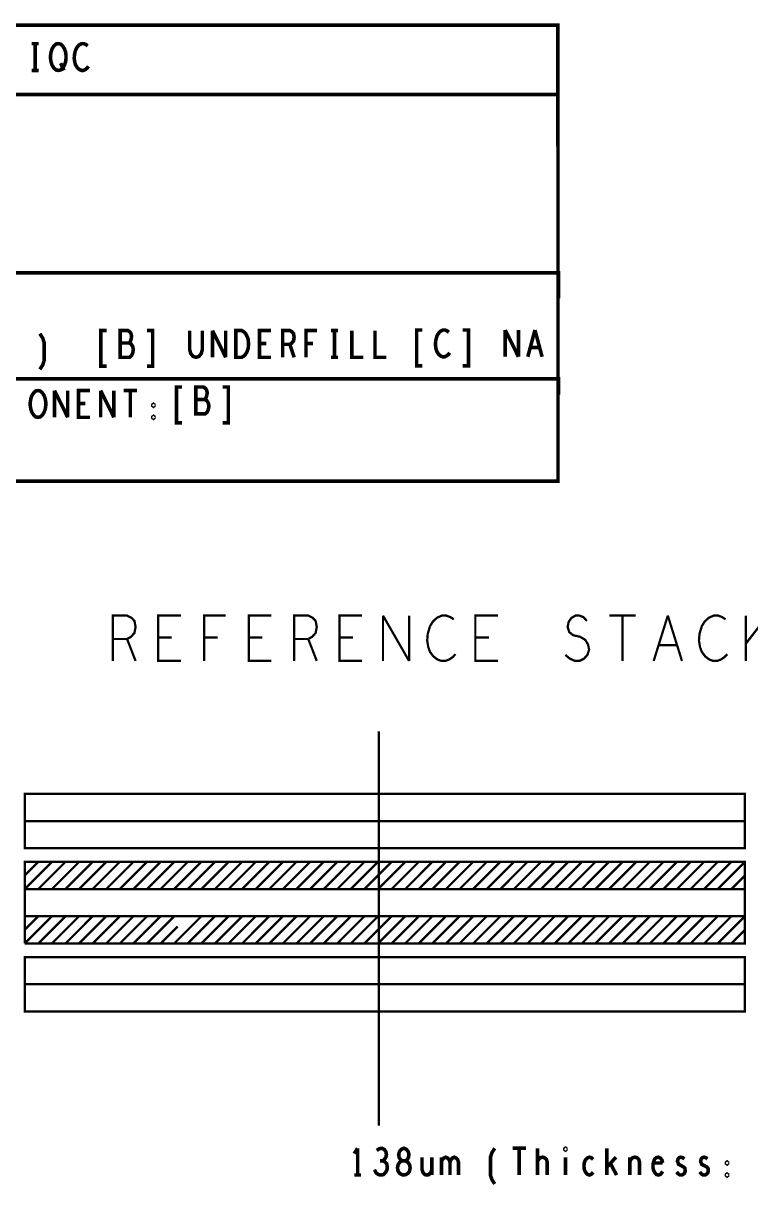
# Model space of a CAD drawing. Extents: x -81 to 328, y -202 to 89.
# Drawn here: x 195.7 to 236.5, y -17.4 to 47.8 of the extents above; entities that cross this region are included whole.
import ezdxf

# ---------------------------------------------------------------- set-up
doc = ezdxf.new("R2010")
doc.units = 0

msp = doc.modelspace()

# ---------------------------------------------------------------- linework, layer by layer
for points, const_width in [([(211.986, 47.679), (166.101, 47.679)], 0.203), ([(211.986, 47.679), (225.654, 47.679), (225.654, 40.882)], 0.203), ([(212.013, 22.127), (225.658, 22.127), (225.658, 47.631)], 0.203), ([(225.658, 22.101), (225.658, 47.679), (211.986, 47.679)], 0.102), ([(225.658, 47.631), (225.658, 22.101)], 0.203), ([(196.148, 46.639), (196.534, 46.639)], 0.2), ([(196.341, 46.639), (196.341, 45.139)], 0.2), ([(199.284, 46.514), (199.188, 46.589), (199.075, 46.639), (198.947, 46.639), (198.802, 46.564), (198.689, 46.439), (198.609, 46.289), (198.545, 46.039), (198.529, 45.814), (198.561, 45.589), (198.609, 45.439), (198.705, 45.289), (198.818, 45.189), (198.93, 45.139), (199.043, 45.139), (199.156, 45.189), (199.252, 45.264), (199.332, 45.364)], 0.2), ([(197.764, 45.539), (197.957, 45.139)], 0.2), ([(196.148, 45.139), (196.534, 45.139)], 0.2), ([(166.058, 43.787), (211.986, 43.787)], 0.203), ([(211.986, 43.787), (225.654, 43.787), (225.654, 42.792)], 0.203), ([(166.101, 33.79), (211.976, 33.79)], 0.203), ([(211.976, 33.79), (225.691, 33.79), (225.691, 32.361)], 0.203), ([(200.34, 30.563), (200.018, 30.563), (200.018, 28.563), (200.34, 28.563)], 0.2), ([(201.602, 29.863), (201.667, 29.938), (201.715, 30.063), (201.747, 30.238), (201.715, 30.388), (201.651, 30.488), (201.538, 30.563), (201.104, 30.563), (201.104, 29.063), (201.635, 29.063), (201.747, 29.163), (201.812, 29.313), (201.844, 29.488), (201.812, 29.663), (201.715, 29.813), (201.602, 29.863), (201.104, 29.863)], 0.2), ([(202.608, 28.563), (202.93, 28.563), (202.93, 30.563), (202.608, 30.563)], 0.2), ([(205.005, 30.563), (205.005, 29.488), (205.069, 29.263), (205.198, 29.113), (205.358, 29.063), (205.519, 29.113), (205.648, 29.263), (205.712, 29.488), (205.712, 30.563)], 0.2), ([(206.283, 29.063), (206.283, 30.563)], 0.2), ([(206.283, 30.563), (207.023, 29.063)], 0.2), ([(207.023, 29.063), (207.023, 30.563)], 0.2), ([(209.565, 29.063), (208.922, 29.063), (208.922, 30.563), (209.565, 30.563)], 0.2), ([(210.216, 29.063), (210.216, 30.563), (210.618, 30.563), (210.747, 30.488), (210.828, 30.388), (210.86, 30.188), (210.828, 29.988), (210.731, 29.863), (210.618, 29.788), (210.216, 29.788)], 0.2), ([(211.527, 29.063), (211.527, 30.563), (212.139, 30.563)], 0.2), ([(212.935, 30.563), (213.321, 30.563)], 0.2), ([(213.128, 30.563), (213.128, 29.063)], 0.2), ([(214.101, 30.563), (214.101, 29.063), (214.744, 29.063)], 0.2), ([(215.396, 30.563), (215.396, 29.063), (216.039, 29.063)], 0.2), ([(218.051, 30.591), (217.729, 30.591), (217.729, 28.59), (218.051, 28.59)], 0.2), ([(219.538, 30.466), (219.442, 30.541), (219.329, 30.591), (219.201, 30.591), (219.056, 30.516), (218.943, 30.391), (218.863, 30.241), (218.799, 29.991), (218.783, 29.766), (218.815, 29.541), (218.863, 29.391), (218.959, 29.24), (219.072, 29.141), (219.184, 29.091), (219.297, 29.091), (219.41, 29.141), (219.506, 29.216), (219.586, 29.316)], 0.2), ([(220.318, 28.59), (220.64, 28.59), (220.64, 30.591), (220.318, 30.591)], 0.2), ([(222.699, 29.091), (222.699, 30.591)], 0.2), ([(222.699, 30.591), (223.439, 29.091)], 0.2), ([(223.439, 29.091), (223.439, 30.591)], 0.2), ([(223.962, 29.091), (224.364, 30.591)], 0.2), ([(224.364, 30.591), (224.766, 29.091)], 0.2), ([(196.603, 28.386), (196.764, 28.636), (196.844, 28.886), (196.844, 29.886), (196.764, 30.137), (196.603, 30.387)], 0.2), ([(209.308, 29.838), (208.922, 29.838)], 0.2), ([(210.618, 29.788), (210.86, 29.063)], 0.2), ([(211.913, 29.838), (211.527, 29.838)], 0.2), ([(224.621, 29.616), (224.107, 29.616)], 0.2), ([(212.935, 29.063), (213.321, 29.063)], 0.2), ([(166.049, 27.857), (211.981, 27.857)], 0.203), ([(204.58, 27.397), (204.258, 27.397), (204.258, 25.397), (204.58, 25.397)], 0.2), ([(205.843, 26.697), (205.907, 26.772), (205.955, 26.897), (205.988, 27.072), (205.955, 27.222), (205.891, 27.323), (205.779, 27.397), (205.344, 27.397), (205.344, 25.897), (205.875, 25.897), (205.988, 25.997), (206.052, 26.147), (206.084, 26.322), (206.052, 26.497), (205.955, 26.647), (205.843, 26.697), (205.344, 26.697)], 0.2), ([(206.848, 25.397), (207.17, 25.397), (207.17, 27.397), (206.848, 27.397)], 0.2), ([(211.981, 27.857), (225.691, 27.857), (225.691, 26.962)], 0.203), ([(197.424, 25.7), (197.424, 27.2)], 0.2), ([(197.424, 27.2), (198.164, 25.7)], 0.2), ([(198.164, 25.7), (198.164, 27.2)], 0.2), ([(199.41, 25.7), (198.767, 25.7), (198.767, 27.2), (199.41, 27.2)], 0.2), ([(200.013, 25.7), (200.013, 27.2)], 0.2), ([(200.013, 27.2), (200.753, 25.7)], 0.2), ([(200.753, 25.7), (200.753, 27.2)], 0.2), ([(201.308, 27.2), (202.048, 27.2)], 0.2), ([(201.678, 27.2), (201.678, 25.7)], 0.2), ([(199.153, 26.475), (198.767, 26.475)], 0.2), ([(166.049, 22.127), (212.013, 22.127)], 0.203), ([(200.7, 12.051), (200.7, 14.591), (201.493, 14.591), (201.747, 14.464), (201.906, 14.294), (201.97, 13.956), (201.906, 13.617), (201.716, 13.405), (201.493, 13.278), (200.7, 13.278)], 0.127), ([(204.51, 12.051), (203.24, 12.051), (203.24, 14.591), (204.51, 14.591)], 0.127), ([(205.811, 12.051), (205.811, 14.591), (207.018, 14.591)], 0.127), ([(209.59, 12.051), (208.32, 12.051), (208.32, 14.591), (209.59, 14.591)], 0.127), ([(210.86, 12.051), (210.86, 14.591), (211.653, 14.591), (211.907, 14.464), (212.066, 14.294), (212.13, 13.956), (212.066, 13.617), (211.876, 13.405), (211.653, 13.278), (210.86, 13.278)], 0.127), ([(214.67, 12.051), (213.4, 12.051), (213.4, 14.591), (214.67, 14.591)], 0.127), ([(215.844, 12.051), (215.844, 14.591)], 0.127), ([(215.844, 14.591), (217.305, 12.051)], 0.127), ([(217.305, 12.051), (217.305, 14.591)], 0.127), ([(219.813, 14.379), (219.623, 14.506), (219.4, 14.591), (219.146, 14.591), (218.861, 14.464), (218.638, 14.252), (218.48, 13.998), (218.353, 13.575), (218.321, 13.194), (218.384, 12.813), (218.48, 12.559), (218.67, 12.305), (218.892, 12.135), (219.115, 12.051), (219.337, 12.051), (219.559, 12.135), (219.75, 12.262), (219.908, 12.432)], 0.127), ([(222.29, 12.051), (221.02, 12.051), (221.02, 14.591), (222.29, 14.591)], 0.127), ([(226.068, 12.389), (226.322, 12.178), (226.608, 12.051), (226.862, 12.051), (227.116, 12.178), (227.306, 12.389), (227.401, 12.686), (227.338, 12.982), (227.179, 13.236), (226.893, 13.405), (226.512, 13.49), (226.29, 13.659), (226.195, 13.956), (226.258, 14.252), (226.417, 14.464), (226.639, 14.591), (226.862, 14.591), (227.084, 14.506), (227.274, 14.294)], 0.127), ([(228.544, 14.591), (230.005, 14.591)], 0.127), ([(229.275, 14.591), (229.275, 12.051)], 0.127), ([(231.021, 12.051), (231.815, 14.591)], 0.127), ([(231.815, 14.591), (232.608, 12.051)], 0.127), ([(235.053, 14.379), (234.863, 14.506), (234.64, 14.591), (234.386, 14.591), (234.101, 14.464), (233.878, 14.252), (233.72, 13.998), (233.593, 13.575), (233.561, 13.194), (233.624, 12.813), (233.72, 12.559), (233.91, 12.305), (234.132, 12.135), (234.355, 12.051), (234.577, 12.051), (234.799, 12.135), (234.99, 12.262), (235.148, 12.432)], 0.127), ([(236.196, 12.051), (236.196, 14.591)], 0.127), ([(237.403, 14.591), (236.196, 13.024)], 0.127), ([(201.493, 13.278), (201.97, 12.051)], 0.127), ([(204.002, 13.363), (203.24, 13.363)], 0.127), ([(206.573, 13.363), (205.811, 13.363)], 0.127), ([(209.082, 13.363), (208.32, 13.363)], 0.127), ([(211.653, 13.278), (212.13, 12.051)], 0.127), ([(214.162, 13.363), (213.4, 13.363)], 0.127), ([(221.782, 13.363), (221.02, 13.363)], 0.127), ([(232.323, 12.94), (231.307, 12.94)], 0.127), ([(215.617, 8.111), (215.617, -13.987)], 0.127), ([(236.14, 3.079), (236.14, 1.555), (195.754, 1.555), (195.754, 3.079), (236.14, 3.079), (236.14, 4.603), (195.754, 4.603), (195.754, 3.079)], 0.127), ([(236.14, -0.731), (236.14, -2.255), (195.754, -2.255), (195.754, -0.731), (236.14, -0.731), (236.14, 0.793), (195.754, 0.793), (195.754, -0.731)], 0.127), ([(197.278, 0.793), (195.754, -0.731)], 0.127), ([(196.516, 0.793), (195.754, 0.031)], 0.127), ([(198.04, 0.793), (196.516, -0.731)], 0.127), ([(198.802, 0.793), (197.278, -0.731)], 0.127), ([(199.564, 0.793), (198.04, -0.731)], 0.127), ([(200.326, 0.793), (198.802, -0.731)], 0.127), ([(201.088, 0.793), (199.564, -0.731)], 0.127), ([(201.85, 0.793), (200.326, -0.731)], 0.127), ([(202.612, 0.793), (201.088, -0.731)], 0.127), ([(203.374, 0.793), (201.85, -0.731)], 0.127), ([(204.136, 0.793), (202.612, -0.731)], 0.127), ([(204.898, 0.793), (203.374, -0.731)], 0.127), ([(205.66, 0.793), (204.136, -0.731)], 0.127), ([(206.422, 0.793), (204.898, -0.731)], 0.127), ([(207.184, 0.793), (205.66, -0.731)], 0.127), ([(207.946, 0.793), (206.422, -0.731)], 0.127), ([(208.708, 0.793), (207.184, -0.731)], 0.127), ([(209.47, 0.793), (207.946, -0.731)], 0.127), ([(210.232, 0.793), (208.708, -0.731)], 0.127), ([(210.994, 0.793), (209.47, -0.731)], 0.127), ([(211.756, 0.793), (210.232, -0.731)], 0.127), ([(212.518, 0.793), (210.994, -0.731)], 0.127), ([(213.28, 0.793), (211.756, -0.731)], 0.127), ([(214.042, 0.793), (212.518, -0.731)], 0.127), ([(214.804, 0.793), (213.28, -0.731)], 0.127), ([(215.566, 0.793), (214.042, -0.731)], 0.127), ([(216.328, 0.793), (214.804, -0.731)], 0.127), ([(217.09, 0.793), (215.566, -0.731)], 0.127), ([(217.852, 0.793), (216.328, -0.731)], 0.127), ([(218.614, 0.793), (217.09, -0.731)], 0.127), ([(219.376, 0.793), (217.852, -0.731)], 0.127), ([(220.138, 0.793), (218.614, -0.731)], 0.127), ([(220.9, 0.793), (219.376, -0.731)], 0.127), ([(221.662, 0.793), (220.138, -0.731)], 0.127), ([(222.424, 0.793), (220.9, -0.731)], 0.127), ([(223.186, 0.793), (221.662, -0.731)], 0.127), ([(223.948, 0.793), (222.424, -0.731)], 0.127), ([(224.71, 0.793), (223.186, -0.731)], 0.127), ([(225.472, 0.793), (223.948, -0.731)], 0.127), ([(226.234, 0.793), (224.71, -0.731)], 0.127), ([(226.996, 0.793), (225.472, -0.731)], 0.127), ([(227.758, 0.793), (226.234, -0.731)], 0.127), ([(228.52, 0.793), (226.996, -0.731)], 0.127), ([(229.282, 0.793), (227.758, -0.731)], 0.127), ([(230.044, 0.793), (228.52, -0.731)], 0.127), ([(230.806, 0.793), (229.282, -0.731)], 0.127), ([(231.568, 0.793), (230.044, -0.731)], 0.127), ([(232.33, 0.793), (230.806, -0.731)], 0.127), ([(233.092, 0.793), (231.568, -0.731)], 0.127), ([(233.854, 0.793), (232.33, -0.731)], 0.127), ([(234.616, 0.793), (233.092, -0.731)], 0.127), ([(235.378, 0.793), (233.854, -0.731)], 0.127), ([(236.14, 0.793), (234.616, -0.731)], 0.127), ([(235.378, -0.731), (236.14, 0.031)], 0.127), ([(195.754, -3.779), (195.754, -2.255), (236.14, -2.255), (236.14, -3.779), (225.853, -3.779)], 0.127), ([(197.278, -2.255), (195.754, -3.779)], 0.127), ([(195.754, -3.779), (227.758, -3.779), (229.282, -2.255)], 0.127), ([(196.516, -2.255), (195.754, -3.017)], 0.127), ([(195.754, -2.255), (236.14, -2.255)], 0.127), ([(195.754, -2.255), (210.994, -2.255)], 0.127), ([(198.04, -2.255), (196.516, -3.779)], 0.127), ([(198.802, -2.255), (197.278, -3.779)], 0.127), ([(199.564, -2.255), (198.04, -3.779)], 0.127), ([(200.326, -2.255), (198.802, -3.779)], 0.127), ([(201.088, -2.255), (199.564, -3.779)], 0.127), ([(201.85, -2.255), (200.326, -3.779)], 0.127), ([(202.612, -2.255), (201.088, -3.779)], 0.127), ([(201.85, -3.779), (203.374, -2.255)], 0.127), ([(202.612, -3.779), (204.136, -2.255), (204.517, -2.255)], 0.127), ([(205.66, -2.255), (204.136, -3.779)], 0.127), ([(206.422, -2.255), (204.898, -3.779)], 0.127), ([(207.184, -2.255), (205.66, -3.779)], 0.127), ([(207.946, -2.255), (206.422, -3.779)], 0.127), ([(208.708, -2.255), (207.184, -3.779)], 0.127), ([(209.47, -2.255), (207.946, -3.779)], 0.127), ([(210.232, -2.255), (208.708, -3.779)], 0.127), ([(210.994, -2.255), (209.47, -3.779)], 0.127), ([(211.756, -2.255), (210.232, -3.779)], 0.127), ([(210.613, -2.255), (236.14, -2.255)], 0.127), ([(212.518, -2.255), (210.994, -3.779)], 0.127), ([(213.28, -2.255), (211.756, -3.779)], 0.127), ([(213.28, -2.255), (211.756, -3.779)], 0.127), ([(214.042, -2.255), (212.518, -3.779)], 0.127), ([(214.042, -2.255), (212.518, -3.779)], 0.127), ([(214.804, -2.255), (213.28, -3.779)], 0.127), ([(214.804, -2.255), (213.28, -3.779)], 0.127), ([(215.566, -2.255), (214.042, -3.779)], 0.127), ([(215.566, -2.255), (214.042, -3.779)], 0.127), ([(216.328, -2.255), (214.804, -3.779)], 0.127), ([(217.09, -2.255), (215.566, -3.779)], 0.127), ([(217.09, -2.255), (215.566, -3.779)], 0.127), ([(217.852, -2.255), (216.328, -3.779)], 0.127), ([(217.852, -2.255), (216.328, -3.779)], 0.127), ([(218.614, -2.255), (217.09, -3.779)], 0.127), ([(218.614, -2.255), (217.09, -3.779)], 0.127), ([(219.376, -2.255), (217.852, -3.779)], 0.127), ([(219.376, -2.255), (217.852, -3.779)], 0.127), ([(220.138, -2.255), (218.614, -3.779)], 0.127), ([(220.138, -2.255), (218.614, -3.779)], 0.127), ([(220.9, -2.255), (219.376, -3.779)], 0.127), ([(220.9, -2.255), (219.376, -3.779)], 0.127), ([(221.662, -2.255), (220.138, -3.779)], 0.127), ([(221.662, -2.255), (220.138, -3.779)], 0.127), ([(222.424, -2.255), (220.9, -3.779)], 0.127), ([(222.424, -2.255), (220.9, -3.779)], 0.127), ([(223.186, -2.255), (221.662, -3.779)], 0.127), ([(223.186, -2.255), (221.662, -3.779)], 0.127), ([(223.948, -2.255), (222.424, -3.779)], 0.127), ([(224.71, -2.255), (223.186, -3.779)], 0.127), ([(225.472, -2.255), (223.948, -3.779)], 0.127), ([(226.234, -2.255), (224.71, -3.779)], 0.127), ([(226.996, -2.255), (225.472, -3.779)], 0.127), ([(226.045, -3.208), (226.996, -2.255)], 0.127), ([(226.234, -3.779), (227.758, -2.255)], 0.127), ([(226.234, -3.779), (227.758, -2.255)], 0.127), ([(226.234, -3.779), (227.758, -2.255)], 0.127), ([(226.234, -3.779), (227.758, -2.255)], 0.127), ([(228.52, -2.255), (226.996, -3.779)], 0.127), ([(230.044, -2.255), (228.52, -3.779)], 0.127), ([(230.806, -2.255), (229.282, -3.779)], 0.127), ([(231.568, -2.255), (230.044, -3.779)], 0.127), ([(232.33, -2.255), (230.806, -3.779)], 0.127), ([(233.092, -2.255), (231.568, -3.779)], 0.127), ([(233.854, -2.255), (232.33, -3.779)], 0.127), ([(234.616, -2.255), (233.092, -3.779)], 0.127), ([(235.378, -2.255), (233.854, -3.779)], 0.127), ([(236.14, -2.255), (234.616, -3.779)], 0.127), ([(204.328, -2.827), (203.374, -3.779)], 0.127), ([(235.378, -3.779), (236.14, -3.017)], 0.127), ([(195.754, -6.065), (195.754, -4.541), (226.615, -4.541)], 0.127), ([(225.853, -6.065), (236.14, -6.065), (236.14, -4.541), (225.853, -4.541)], 0.127), ([(227.377, -6.065), (195.754, -6.065), (195.754, -7.589), (229.663, -7.589)], 0.127), ([(236.14, -6.065), (236.14, -7.589), (225.853, -7.589)], 0.127), ([(214.421, -15.255), (214.228, -15.555)], 0.2), ([(214.421, -16.755), (214.421, -15.255)], 0.2), ([(215.829, -15.955), (215.925, -15.88), (216.005, -15.755), (216.038, -15.605), (216.005, -15.455), (215.925, -15.33), (215.78, -15.255), (215.636, -15.28), (215.491, -15.38)], 0.2), ([(222.11, -17.255), (221.949, -17.005), (221.869, -16.755), (221.869, -15.755), (221.949, -15.505), (222.11, -15.255)], 0.2), ([(223.115, -15.255), (223.855, -15.255)], 0.2), ([(223.485, -15.255), (223.485, -16.755)], 0.2), ([(224.507, -16.755), (224.507, -15.255)], 0.2), ([(228.391, -16.755), (228.391, -15.255)], 0.2), ([(215.362, -16.455), (215.459, -16.63), (215.587, -16.73), (215.732, -16.755), (215.861, -16.73), (215.989, -16.605), (216.07, -16.455), (216.086, -16.305), (216.054, -16.13), (215.941, -16.005), (215.829, -15.955), (215.684, -15.955)], 0.2), ([(218.032, -15.755), (218.032, -16.455), (218.097, -16.63), (218.193, -16.73), (218.306, -16.755), (218.418, -16.73), (218.515, -16.63), (218.579, -16.455)], 0.2), ([(218.579, -16.755), (218.579, -15.755)], 0.2), ([(219.118, -16.03), (219.166, -15.905), (219.247, -15.805), (219.359, -15.755), (219.472, -15.805), (219.553, -15.905), (219.601, -16.03), (219.601, -16.755)], 0.2), ([(219.118, -16.755), (219.118, -15.755)], 0.2), ([(219.601, -16.03), (219.649, -15.905), (219.729, -15.805), (219.842, -15.755), (219.954, -15.805), (220.035, -15.905), (220.083, -16.055), (220.083, -16.755)], 0.2), ([(224.507, -15.98), (224.587, -15.855), (224.668, -15.78), (224.796, -15.755), (224.893, -15.78), (225.005, -15.88), (225.054, -16.03), (225.054, -16.755)], 0.2), ([(226.075, -15.755), (226.075, -16.755)], 0.2), ([(227.627, -15.88), (227.515, -15.78), (227.418, -15.755), (227.29, -15.805), (227.193, -15.905), (227.129, -16.08), (227.113, -16.255), (227.129, -16.43), (227.193, -16.58), (227.29, -16.705), (227.418, -16.755), (227.531, -16.705), (227.627, -16.605)], 0.2), ([(228.906, -15.755), (228.391, -16.33)], 0.2), ([(228.601, -16.105), (228.938, -16.755)], 0.2), ([(229.686, -16.005), (229.751, -15.88), (229.847, -15.78), (229.976, -15.755), (230.088, -15.78), (230.185, -15.88), (230.233, -16.055), (230.233, -16.755)], 0.2), ([(229.686, -16.755), (229.686, -15.755)], 0.2), ([(231.528, -16.08), (231.48, -15.905), (231.399, -15.805), (231.287, -15.755), (231.174, -15.78), (231.078, -15.855), (231.014, -16.03), (230.981, -16.18), (230.981, -16.33), (231.014, -16.48), (231.094, -16.63), (231.19, -16.73), (231.303, -16.755), (231.416, -16.705), (231.528, -16.555)], 0.2), ([(231.014, -16.08), (231.528, -16.08)], 0.2), ([(232.308, -16.58), (232.389, -16.68), (232.501, -16.755), (232.598, -16.755), (232.694, -16.705), (232.759, -16.63), (232.791, -16.53), (232.775, -16.38), (232.71, -16.305), (232.421, -16.155), (232.357, -15.98), (232.389, -15.855), (232.453, -15.78), (232.549, -15.755), (232.646, -15.78), (232.742, -15.855)], 0.2), ([(233.603, -16.58), (233.684, -16.68), (233.796, -16.755), (233.893, -16.755), (233.989, -16.705), (234.054, -16.63), (234.086, -16.53), (234.07, -16.38), (234.005, -16.305), (233.716, -16.155), (233.652, -15.98), (233.684, -15.855), (233.748, -15.78), (233.844, -15.755), (233.941, -15.78), (234.037, -15.855)], 0.2), ([(214.228, -16.755), (214.614, -16.755)], 0.2)]:
    msp.add_lwpolyline(points, dxfattribs=dict(const_width=const_width))
at = {"const_width": 0.2}
for points in [[(197.636, 45.139), (197.507, 45.164), (197.394, 45.264), (197.298, 45.414), (197.234, 45.589), (197.201, 45.789), (197.201, 45.989), (197.234, 46.189), (197.298, 46.364), (197.394, 46.514), (197.507, 46.614), (197.636, 46.639), (197.764, 46.614), (197.877, 46.514), (197.973, 46.364), (198.038, 46.189), (198.07, 45.989), (198.07, 45.789), (198.038, 45.589), (197.973, 45.414), (197.877, 45.264), (197.764, 45.164)], [(207.595, 29.063), (207.595, 30.563), (207.916, 30.563), (208.045, 30.488), (208.141, 30.388), (208.222, 30.238), (208.286, 30.063), (208.302, 29.813), (208.286, 29.563), (208.222, 29.388), (208.141, 29.238), (208.045, 29.138), (207.916, 29.063)], [(196.499, 25.7), (196.37, 25.725), (196.258, 25.825), (196.161, 25.975), (196.097, 26.15), (196.065, 26.35), (196.065, 26.55), (196.097, 26.75), (196.161, 26.925), (196.258, 27.075), (196.37, 27.175), (196.499, 27.2), (196.627, 27.175), (196.74, 27.075), (196.836, 26.925), (196.901, 26.75), (196.933, 26.55), (196.933, 26.35), (196.901, 26.15), (196.836, 25.975), (196.74, 25.825), (196.627, 25.725)], [(202.973, 26.325), (202.941, 26.35), (202.941, 26.4), (202.973, 26.425), (203.005, 26.4), (203.005, 26.35)], [(202.973, 25.65), (202.941, 25.675), (202.941, 25.725), (202.973, 25.75), (203.005, 25.725), (203.005, 25.675)], [(217.011, -16.755), (217.124, -16.73), (217.252, -16.655), (217.333, -16.53), (217.365, -16.355), (217.333, -16.18), (217.236, -16.03), (217.091, -15.955), (216.93, -15.955), (216.834, -15.905), (216.753, -15.78), (216.721, -15.605), (216.77, -15.43), (216.882, -15.305), (217.011, -15.255), (217.14, -15.305), (217.252, -15.43), (217.3, -15.605), (217.268, -15.78), (217.188, -15.905), (217.091, -15.955), (216.93, -15.955), (216.786, -16.03), (216.689, -16.18), (216.657, -16.355), (216.689, -16.53), (216.77, -16.655), (216.898, -16.73)], [(226.075, -15.355), (226.043, -15.33), (226.043, -15.28), (226.075, -15.255), (226.107, -15.28), (226.107, -15.33)], [(235.139, -16.13), (235.107, -16.105), (235.107, -16.055), (235.139, -16.03), (235.171, -16.055), (235.171, -16.105)], [(235.139, -16.805), (235.107, -16.78), (235.107, -16.73), (235.139, -16.705), (235.171, -16.73), (235.171, -16.78)]]:
    msp.add_lwpolyline(points, close=True, dxfattribs=at)

doc.saveas('drawing.dxf')
